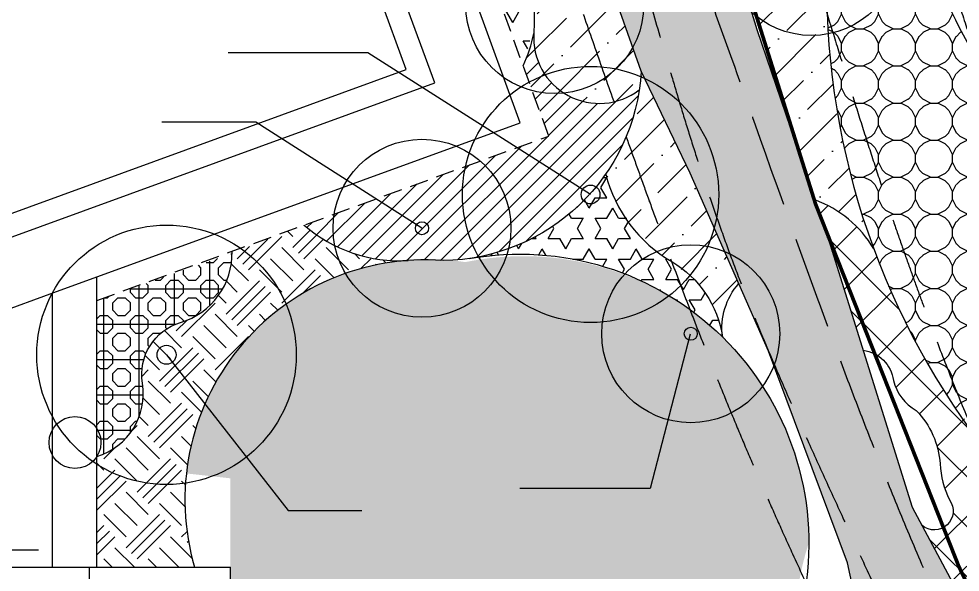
# Model space of a CAD drawing. Extents: x 141531 to 670160, y -200720 to 55914.
# Drawn here: x 523404 to 536102, y -162328 to -154864 of the extents above; entities that cross this region are included whole.
import ezdxf

# ---------------------------------------------------------------- set-up
doc = ezdxf.new("R2010")
doc.units = 0
doc.header["$LTSCALE"] = 1000
doc.header["$MEASUREMENT"] = 0
doc.linetypes.add('DASH', pattern=[0.35, 0.25, -0.1])
doc.linetypes.add('DASHED2', pattern=[0.375, 0.25, -0.125])
for name, color, linetype in [('乔木标注', 10, 'CONTINUOUS'), ('乔木配置', 3, 'CONTINUOUS'), ('填充', 3, 'CONTINUOUS'), ('植物', 3, 'CONTINUOUS'), ('灌木', 86, 'CONTINUOUS'), ('灌木填充', 56, 'CONTINUOUS'), ('设计', 4, 'CONTINUOUS')]:
    doc.layers.add(name, color=color, linetype=linetype)
doc.linetypes.add('ZIGZAG', pattern='A,0.0001,-0.2,[131,ltypeshp.shx,S=0.2,R=0,X=-0.2,Y=0],-0.4,[131,ltypeshp.shx,S=0.2,R=180,X=0.2,Y=0],-0.2', length=0.8001)
pattern_1 = [(45, (0, 0), (168.3798022700467, 617.3926083235043), [793.75, -158.75, 0, -158.75])]

# ---------------------------------------------------------------- blocks, each defined once
blk = doc.blocks.new('zzz')
at = {"layer": '植物', "color": 3}
for radius in [3000, 219.7252399017488]:
    blk.add_circle((0, 0), radius, dxfattribs=at)

msp = doc.modelspace()

# ---------------------------------------------------------------- hatches: boundary and pattern name
at = {"layer": '填充'}
h = msp.add_hatch(dxfattribs=at)
h.set_pattern_fill('水', color=5, scale=150, style=0)
h.set_pattern_definition([(0, (0, 0), (300, 300), [120, -480]), (45, (240, 60), (6.661338147750939e-14, 600.0000000114148), [169.7052, -254.5584, 169.7058, -254.5587372]), (135, (480, 60), (-600.0000000114148, 6.661338147750939e-14), [169.7052, -254.5584, 169.7058, -254.5587372]), (26.56505119999999, (120, 0), (599.9999998658924, 5.083668153105236e-07), [134.16, -1207.4807862]), (26.56505119999999, (420, 300), (599.9999998658924, 5.083668153105236e-07), [134.16, -1207.4807862]), (333.4349488, (480, 60), (599.9999998658924, -5.083672149908125e-07), [134.16, -1207.4807862]), (333.4349488, (180, 360), (599.9999998658924, -5.083672149908125e-07), [134.16, -1207.4807862])])
h.paths.add_polyline_path([(535970.394148762, -182617.2906183894), (535035.2468896974, -181423.925337673), (535197.8213736656, -180702.5503062236), (535681.2432001316, -179575.0629737016), (536941.6957129791, -179255.1000333898), (537779.8191101723, -178870.5955236448), (538527.5164826147, -177764.7962592909), (538977.0395013152, -175550.095389398), (538961.1681775678, -172448.7488415706), (538264.5976362288, -170457.1380557501), (536801.4873167855, -167894.1082056122), (536061.7391950677, -165865.0663646613), (534983.0853331557, -164052.0714780163), (534582.938835593, -162203.6545488865), (533517.0915217715, -159344.6081773698), (532460.1549211774, -156945.7865411597), (531800.195942578, -155568.5036738971), (531203.8316569114, -153889.1226674161), (530543.451136758, -152540.57545619), (529949.427075032, -152142.6814164298), (529564.7196384318, -151635.0920565352), (528925.5666079216, -150088.3514184391), (528136.7392288067, -147318.1934829014), (529486.4311146238, -146720.9171100821), (530414.7582852105, -146740.2486004095), (531324.0517207058, -148366.1242552008), (531642.664824642, -149694.0674539295), (531735.9582140071, -150166.9886874474), (532168.2499883354, -151099.0371071702), (533360.882471159, -155006.007303908), (534325.6065508638, -157838.9432737474), (535455.4480609176, -161451.9800216776), (537331.928308547, -164955.3338521112), (539130.4747522064, -169144.6224607511), (540026.2436811491, -171675.214273151), (540449.3518279988, -173805.2613726265), (540183.3992547997, -176186.28944965), (540035.5060089416, -178443.9690177202), (539041.6624655725, -180747.6522539355), (538183.482332837, -182339.1481327342), (537017.5678169561, -183377.3237103205)])
at = {"layer": '植物'}
h = msp.add_hatch(dxfattribs=at)
h.set_pattern_fill('GRASS', color=8, scale=150, style=0)
h.set_pattern_definition([(90, (0, 0), (-299.3386424999999, 299.3386425), [79.374198, -519.303045]), (45, (0, 0), (-299.3388465244531, 299.3388465244531), [79.374198, -343.954845]), (135, (0, 0), (-299.3388465244531, -299.3388465244531), [79.374198, -343.954845])])
edge = h.paths.add_edge_path()
edge.add_line((529877.7224626108, -176341.4382966139), (529877.7224626108, -177980.2561468896))
edge.add_line((529877.7224626108, -177980.2561468896), (529877.7224626108, -179861.8264880377))
edge.add_arc((528664.0483636793, -184365.5145301236), 4664.355346545197, 74.91795780203441, 141.3925539093199)
edge.add_arc((522838.9667078115, -179625.1567662766), 2846.336936240639, 258.1699049668415, 319.9921740662912, ccw=False)
edge.add_arc((522839.8219525127, -179621.0736560449), 2850.508654431459, 178.3096170879994, 258.1699049668407, ccw=False)
edge.add_line((519990.5537667215, -179536.9880185868), (525277.7224626741, -179541.4382965857))
edge.add_line((525277.7224626741, -179541.4382965857), (525277.7224626745, -175041.4382965859))
edge.add_line((525277.7224626745, -175041.4382965859), (524357.7224626122, -175041.4382965859))
edge.add_line((524357.7224626122, -175041.4382965859), (524357.722462612, -174761.4382965859))
edge.add_line((524357.722462612, -174761.4382965859), (526857.7224626114, -174761.4382965861))
edge.add_line((526857.7224626114, -174761.4382965861), (526857.7224626117, -167861.4382965301))
edge.add_line((526857.7224626117, -167861.4382965301), (526257.7224626114, -167861.4382965301))
edge.add_line((526257.7224626114, -167861.4382965301), (526257.7224626116, -161061.4382965856))
edge.add_line((526257.7224626116, -161061.4382965856), (525664.3066121985, -160995.7976417362))
edge.add_arc((528900.2740445666, -161359.3821866411), 3256.32905963764, 80.71353638193062, 173.5892876465578, ccw=False)
edge.add_arc((530208.8769035366, -161920.7441775264), 3855.38741857956, 2.6147972675971687e-12, 101.71977996737388, ccw=False)
edge.add_arc((537564.4509100957, -163081.2908783881), 3687.570310591164, 161.6561775590451, 248.9458454657486)
edge.add_line((536239.6905895713, -166522.6837488285), (536609.7168895401, -166812.034855111))
edge.add_line((536609.7168895401, -166812.034855111), (536801.4873167855, -167894.1082056122))
edge.add_line((536801.4873167855, -167894.1082056122), (537332.4837742855, -169015.2090889972))
edge.add_line((537332.4837742855, -169015.2090889972), (537274.333060214, -170894.097817163))
edge.add_line((537274.333060214, -170894.097817163), (537573.9600523558, -171570.7287626891))
edge.add_line((537573.9600523558, -171570.7287626891), (538335.5498742068, -172468.861608515))
edge.add_line((538335.5498742068, -172468.861608515), (538534.5015709653, -173213.1559205071))
edge.add_line((538534.5015709653, -173213.1559205071), (537502.1804232171, -174775.2310317635))
edge.add_line((537502.1804232171, -174775.2310317635), (536860.4145328017, -176341.4382966139))
edge.add_line((536860.4145328017, -176341.4382966139), (529877.7224626108, -176341.4382966139))
edge.add_line((529877.7224626108, -176341.4382966139), (529877.7224626108, -179861.8264880377))
edge.add_line((529877.7224626108, -179861.8264880377), (529877.7224626108, -176341.4382966139))
h.paths.add_polyline_path([(525418.1195121993, -178928.4017747609), (525327.7224626744, -178756.8117390911), (525327.7224626744, -178428.4017747609), (525545.9551414195, -178406.0220916133), (525727.7224626744, -178809.68572892)], flags=16)
h.paths.add_polyline_path([(525778.4808638868, -178716.6768823628), (526126.3266978818, -178762.4588171549), (526238.7574552827, -178351.090322403), (526064.6928678451, -178100.8061766446), (525633.491104281, -178359.2950023293)], flags=16)
h.paths.add_polyline_path([(526498.2305120719, -178806.9039977642), (526249.0155473357, -178627.9266109852), (526378.213644905, -178188.3871497301), (526871.3610543751, -178254.8247422171), (526694.1602371631, -178658.4883795239)], flags=16)
h.paths.add_polyline_path([(526887.5761961384, -178502.5370708672), (526715.9850775318, -178923.9839743403), (526986.0093616658, -179171.7448314857), (527327.7224626744, -178928.4017747609), (527289.6744390002, -178530.9440346587)], flags=16)
h.paths.add_polyline_path([(527425.3158500113, -178918.5639686866), (527773.1616840063, -178964.3459034786), (527885.5924414074, -178552.9774087268), (527711.5278539696, -178302.6932629684), (527430.9923192543, -178537.2014129195)], flags=16)
h.paths.add_polyline_path([(528045.2640480757, -178621.9353262922), (527817.1834266549, -178283.6074470565), (527925.2471809088, -178003.4184782581), (528418.3945903789, -178069.8560707451), (528241.1937731669, -178473.5197080519)], flags=16)
h.paths.add_polyline_path([(528301.092430512, -178502.5370708672), (528129.5013119054, -178923.9839743403), (528657.1494770298, -179171.7448314857), (528784.6463121921, -178646.9468876264), (528535.0780574109, -178423.3216851161)], flags=16)
h.paths.add_polyline_path([(528878.9386107197, -178918.5639686866), (529226.7844447148, -178964.3459034786), (529339.2152021157, -178552.9774087268), (529165.150614678, -178302.6932629684), (528884.6150799628, -178537.2014129195)], flags=16)
h.paths.add_polyline_path([(529498.8868087841, -178621.9353262922), (529270.8061873633, -178283.6074470565), (529378.8699416172, -178003.4184782581), (529821.4410542876, -178063.0423527132), (529811.1142145953, -178522.1708913674)], flags=16)
h.paths.add_polyline_path([(521627.8946772941, -179707.0122689554), (521783.8749720569, -179601.8595909104), (522246.4115253283, -179586.9954017885), (522179.9739328412, -180080.1428112585), (521776.3102955344, -179902.9419940465)], flags=16)
h.paths.add_polyline_path([(521747.2929327191, -179962.8406513916), (521325.8460292461, -179791.2495327851), (521078.0851721006, -180061.273816919), (521431.0256463295, -180466.4837852439), (521728.5194314794, -180228.5780218568)], flags=16)
h.paths.add_polyline_path([(521331.2660348999, -180500.5803052646), (521285.4841001078, -180848.4261392596), (521696.8525948597, -180960.8568966606), (521947.136740618, -180786.7923092229), (521712.6285906668, -180506.2567745076)], flags=16)
h.paths.add_polyline_path([(521627.8946772941, -181120.5285033289), (521966.2225565299, -180892.4478819082), (522246.4115253283, -181000.5116361621), (522179.9739328412, -181493.6590456321), (521776.3102955344, -181316.4582284201)], flags=16)
h.paths.add_polyline_path([(521747.2929327191, -181376.3568857652), (521325.8460292461, -181204.7657671586), (521078.0851721006, -181732.4139322831), (521602.8831159599, -181859.9107674454), (521826.5083184703, -181610.3425126642)], flags=16)
h.paths.add_polyline_path([(521331.2660348999, -181954.203065973), (521285.4841001078, -182302.048899968), (521696.8525948597, -182414.479657369), (521947.136740618, -182240.4150699313), (521712.6285906668, -181959.879535216)], flags=16)
at = {"layer": '灌木填充', "ltscale": 0.3}
h = msp.add_hatch(dxfattribs=at)
h.set_pattern_fill('CIRC', color=56, scale=500, style=0, pattern_type=2)
h.set_pattern_definition([(0, (200, 0), (500, 500), [100, -400]), (90, (0, 200), (-499.9999999999999, 500), [100, -400]), (45, (400, 50), (-0.000392444263530578, 500.0003924537759), [70.7106781, -636.3961029999999]), (45, (50, 400), (-0.000392444263530578, 500.0003924537759), [70.7106781, -636.3961029999999]), (135, (100, 50), (-500.0003924537759, -0.000392444263530578), [70.7106781, -636.3961029999999]), (135, (450, 400), (-500.0003924537759, -0.000392444263530578), [70.7106781, -636.3961029999999]), (63.43494880000001, (0, 300), (2.000322407713639e-07, 500.0000000000471), [111.80339885, -1006.23059]), (63.43494880000001, (450, 100), (2.000322407713639e-07, 500.0000000000471), [111.80339885, -1006.23094]), (153.4349488, (200, 0), (-500.000000000047, 2.000322962825152e-07), [111.80339885, -1006.23094]), (153.4349488, (400, 450), (-500.000000000047, 2.000322962825152e-07), [111.80339885, -1006.23094]), (206.5650512, (200, 0), (-500.000000000047, -2.000321575046371e-07), [111.80339885, -1006.23059]), (206.5650512, (400, 50), (-500.000000000047, -2.000321575046371e-07), [111.80339885, -1006.23059]), (296.5650512, (0, 200), (2.000323517936664e-07, -500.000000000047), [111.80339885, -1006.23059]), (296.5650512, (450, 400), (2.000323517936664e-07, -500.000000000047), [111.80339885, -1006.23059])])
edge = h.paths.add_edge_path()
edge.add_arc((536280.6162720798, -160322.9740748892), 2274.316933943539, 299.1448914507703, 359.9999999999956)
edge.add_arc((528509.68546743, -160712.018017663), 10052.77858699384, 2.217908574128428, 11.45540337120995)
edge.add_arc((532683.621112055, -160153.06434746), 5857.729183598443, 14.20641312316929, 47.21428912817488)
edge.add_arc((540458.9627139106, -152735.6228289102), 4913.009867899123, 188.1292126385218, 219.4003163269219, ccw=False)
edge.add_arc((531734.4676949752, -153102.7949350672), 3874.722739423561, 355.1506070437885, 394.70635131672)
edge.add_arc((538852.0798071284, -147598.4158374401), 5132.357211920011, 204.3632012788502, 219.9884889008677, ccw=False)
edge.add_arc((520587.7378751798, -152318.7501545428), 13836.11168713735, -7.515819926631707, 10.844303343693412, ccw=False)
edge.add_arc((544526.8691012872, -154417.3630966426), 10225.96892052553, 178.3813648839615, 196.2796979774161)
edge.add_arc((544526.8691012928, -154417.363096641), 10225.96892053135, 196.279697977416, 212.9333869930436)
edge.add_arc((545884.1832659327, -153538.1548210133), 11843.16060164536, 212.9333869930437, 219.6281428170027)
edge.add_arc((534313.638388483, -163119.7186799124), 3179.617927749272, 14.765652011494694, 39.62814281700338, ccw=False)
h = msp.add_hatch(dxfattribs=at)
h.set_pattern_fill('TRIANG', color=56, scale=200, style=0)
h.set_pattern_definition([(59.99999999999999, (0, 0), (-285.749897581405, 494.9334591314033), [285.75, -285.75]), (120, (0, 0), (-571.499897581405, 5.913140346258672e-05), [285.75, -285.75]), (0, (-142.875, 247.467), (285.75, 494.9333999999999), [285.75, -285.75])])
edge = h.paths.add_edge_path()
edge.add_arc((527883.6896104533, -154709.3781701836), 2453.519810716587, 341.2608132876426, 403.8226557525565)
edge.add_arc((531672.2699753642, -152334.1099118927), 2128.714619008029, 163.3650227139368, 198.5264009046184, ccw=False)
edge.add_line((529632.6463374725, -151724.7156676371), (528927.3651149411, -151981.4170394254))
edge.add_line((528927.3651149411, -151981.4170394254), (530207.1502426062, -155497.5977794389))
h = msp.add_hatch(dxfattribs=at)
h.set_pattern_fill('ANSI36', color=56, scale=200, style=0)
h.set_pattern_definition(pattern_1)
edge = h.paths.add_edge_path()
edge.add_arc((529089.0770718363, -155410.0585963434), 2715.744902212411, 351.25028995309776, 356.655285114434, ccw=False)
edge.add_arc((531235.4194933237, -155118.7310663217), 886.2645993406359, 176.2021320894183, 307.3594596375043, ccw=False)
edge.add_arc((527538.895263202, -154873.3463593413), 2818.39530924703, 356.2021320894241, 401.3733649062597)
edge.add_arc((531672.269975365, -152334.1099118927), 2128.714619008802, 164.6003195713569, 198.5264009046114, ccw=False)
edge.add_line((529619.9828413209, -151768.8281692025), (529949.427075032, -152142.6814164298))
edge.add_line((529949.427075032, -152142.6814164298), (530543.451136758, -152540.57545619))
edge.add_line((530543.451136758, -152540.57545619), (531203.8316569114, -153889.1226674161))
edge.add_line((531203.8316569114, -153889.1226674161), (531800.195942578, -155568.5036738971))
h = msp.add_hatch(dxfattribs=at)
h.set_pattern_fill('ANSI36', color=56, scale=200, style=0)
h.set_pattern_definition(pattern_1)
edge = h.paths.add_edge_path()
edge.add_arc((533620.1652048602, -158741.287929896), 1527.423897600448, 30.468618906299014, 69.92994430052772, ccw=False)
edge.add_arc((543947.3704837945, -154565.3120279325), 9631.347745309497, 174.3700814722134, 200.6811230452435, ccw=False)
edge.add_arc((524948.3672062439, -152692.4267375746), 9459.745069173807, 354.3700814722135, 355.8341243779781)
edge.add_arc((534081.3927431706, -153508.5057772489), 328.0999711543626, 23.12992803272516, 152.3364462190425)
edge.add_arc((534081.392743171, -153508.5057772491), 328.0999711548209, 152.3364462190483, 171.5094783059281)
edge.add_arc((533446.1485074747, -153104.3037724114), 472.3602461717949, 263.9576656771473, 311.1357773516678, ccw=False)
edge.add_arc((533479.1054427045, -153989.86241451), 423.962625799392, 101.245605823141, 179.9999999999843)
edge.add_line((533055.1428169052, -153989.8624145098), (534144.3295103237, -157306.6187890002))
at = {"layer": '灌木填充'}
h = msp.add_hatch(dxfattribs=at)
h.set_pattern_fill('ANSI31', color=56, scale=100, style=0)
h.set_pattern_definition([(45, (0, 0), (-112.2532015133644, 112.2532015133644), [])])
edge = h.paths.add_edge_path()
edge.add_arc((528539.8918371028, -156163.5785749548), 1963.800909014484, 229.0169394506244, 269.9999999999898)
edge.add_arc((528845.7947477403, -162250.1740005951), 4134.127624669774, 86.11372664462459, 94.24345369834299, ccw=False)
edge.add_arc((529089.0770718559, -155410.0585963451), 2715.744902193222, 270.7788096211623, 302.7210545713422)
edge.add_arc((529089.0770718564, -155410.058596346), 2715.744902192236, 302.7210545713435, 351.2502899530863)
edge.add_arc((531235.4194933238, -155118.7310663216), 886.2645993406809, 180.0000000000019, 307.3594596374926, ccw=False)
edge.add_arc((527414.1628189641, -154234.700189101), 3065.238827938884, 335.6690725266927, 343.2374970896106, ccw=False)
edge.add_line((530207.1502426062, -155497.5977794389), (530551.960795738, -156444.9569881584))
edge.add_line((530551.960795738, -156444.9569881584), (527251.9607573755, -157646.0587751998))
at = {"layer": '灌木填充', "ltscale": 0.3}
h = msp.add_hatch(dxfattribs=at)
h.set_pattern_fill('ANSI36', color=56, scale=200, style=0)
h.set_pattern_definition(pattern_1)
edge = h.paths.add_edge_path()
edge.add_arc((533802.8213343939, -159040.1461700845), 914.9729157127897, 138.6094565155428, 187.2366163059816)
edge.add_arc((531492.8708454458, -159360.9697159567), 1417.253457013991, 8.339942328877207, 47.63093635020716)
edge.add_arc((534774.3032233681, -154614.2895981879), 4370.216762044337, 227.229532912498, 237.8378678284189, ccw=False)
edge.add_arc((533185.2025908715, -156479.0370068714), 1924.830155984115, 194.3943475316245, 224.2588569530512, ccw=False)
edge.add_arc((529089.0770718559, -155410.0585963457), 2715.744902192763, 325.2624660423326, 356.6552851144589)
edge.add_line((531800.195942578, -155568.5036738971), (532327.2894487345, -156668.5066725916))
edge.add_line((532327.2894487345, -156668.5066725916), (533116.3901640109, -158435.1770098668))
at = {"layer": '灌木填充'}
h = msp.add_hatch(dxfattribs=at)
h.set_pattern_fill('STARS', color=56, scale=200, style=0)
h.set_pattern_definition([(0, (0, 0), (0, 274.963), [158.75, -158.75]), (59.99999999999999, (0, 0), (-238.1249431007806, 137.4815), [158.75, -158.75]), (120, (79.375, 137.4815), (-238.1249431007806, -137.4814999999999), [158.75, -158.75])])
edge = h.paths.add_edge_path()
edge.add_arc((530162.2317424985, -161936.2024538164), 3898.925036163189, 45.49768611605879, 98.55801808520118, ccw=False)
edge.add_arc((531492.8708454447, -159360.9697159573), 1417.253457015116, 8.33994232889551, 50.10576510274127)
edge.add_arc((533452.2868910673, -156308.7133620513), 2228.05350606133, 196.9302508683336, 241.8711629164033, ccw=False)
edge.add_arc((529089.0770718565, -155410.0585963461), 2715.744902192036, 280.45810266393323, 325.26246604233324, ccw=False)
at = {"layer": '灌木填充', "ltscale": 0.3}
h = msp.add_hatch(dxfattribs=at)
h.set_pattern_fill('ANSI37', color=56, scale=300, style=0)
h.set_pattern_definition([(45, (0, 0), (-336.7596045400932, 336.7596045400933), []), (135, (0, 0), (-336.7596045400933, -336.7596045400932), [])])
edge = h.paths.add_edge_path()
edge.add_arc((532755.8699112827, -162849.2222798115), 4579.978123545878, 340.1998334340936, 371.1537397091965)
edge.add_arc((530358.0590066451, -165203.8370265452), 7615.187796396312, 25.18492408051026, 39.20071025515184)
edge.add_arc((543341.624239016, -154953.2930639732), 8928.85771216413, 199.7246342228256, 217.5154082453843, ccw=False)
edge.add_arc((533620.1652048604, -158741.2879298957), 1527.423897600069, 30.46861890629019, 69.92994430053143)
edge.add_line((534144.3295103237, -157306.6187890002), (534792.8529926141, -159333.1161726552))
edge.add_arc((534726.2275857538, -159810.2758200361), 481.7886195500876, 8.203052451772294, 82.05122906633409, ccw=False)
edge.add_arc((535811.3815878374, -159600.4831609017), 624.4338759357016, 193.0549258349988, 241.1373427930514)
edge.add_arc((534709.6005432075, -160934.7211737639), 1122.733093072931, 3.5036324645524246, 44.531326144793184, ccw=False)
edge.add_arc((537074.7650313005, -160792.6578003002), 1246.695493551474, 183.3776308696856, 209.3872290504964)
edge.add_arc((535750.7694490335, -161501.3606259259), 256.7256822162597, -129.22681324909092, 22.18457490021848, ccw=False)
edge.add_line((535588.4182092444, -161700.2328231992), (537065.0787397928, -164400.6470715591))
h = msp.add_hatch(dxfattribs=at)
h.set_pattern_fill('ROCK', color=56, scale=1500, style=0, pattern_type=2)
h.set_pattern_definition([(45, (0, 150), (149.9999999604274, 750.0000000142684), [636.39610305, -636.39610305]), (45, (75, 75), (149.9999999604274, 750.0000000142684), [636.39610305, -636.39610305]), (45, (150, 0), (149.9999999604274, 750.0000000142684), [636.39610305, -636.39610305]), (315, (300, 0), (750.0000000142686, 149.9999999604271), [424.26406875, -424.26406875]), (315, (450, 150), (750.0000000142686, 149.9999999604271), [424.26406875, -424.26406875]), (315, (600, 300), (750.0000000142686, 149.9999999604271), [424.26406875, -424.26406875])])
edge = h.paths.add_edge_path()
edge.add_arc((528880.007549263, -161351.5021871435), 3235.314241346721, 151.5470616411899, 196.3348962119904, ccw=False)
edge.add_arc((528895.7187821817, -161361.9932985433), 3254.12651018335, 96.27763846551858, 151.5164522330698, ccw=False)
edge.add_arc((528539.8918371028, -156163.5785749548), 1963.800909014419, 229.0169394506244, 269.9999999999898, ccw=False)
edge.add_line((527251.9607573755, -157646.0587751998), (526280.0461994004, -158026.8295995658))
edge.add_arc((525305.7514779236, -158026.8295995659), 974.2947214768501, -73.33118599567558, 1.7053025658242404e-12, ccw=False)
edge.add_arc((525795.7912806764, -159663.4532844206), 734.1186050075879, 106.6688140043227, 189.1641418633502)
edge.add_arc((524198.5832791335, -159921.1188133746), 883.7395238169377, -72.94855279652887, 9.164141863346174, ccw=False)
edge.add_line((524457.722462612, -160766.0107766115), (524457.722462612, -162261.4382965857))
edge.add_line((524457.722462612, -162261.4382965857), (525775.2894433805, -162261.4382965857))
h = msp.add_hatch(dxfattribs=at)
h.set_pattern_fill('DECOTILE', color=56, scale=700, style=0, pattern_type=2)
h.set_pattern_definition([(0, (0, 0), (0, 476.0000000000001), [476.0000000000001, 0]), (90, (0, 0), (-476.0000000000001, 2.914659381970701e-14), [476.0000000000001, 0]), (0, (189, 119), (0, 476.0000000000001), [98.00000000000001, -140, 98.00000000000001, -140]), (0, (189, 357), (0, 476.0000000000001), [98.00000000000001, -140, 98.00000000000001, -140]), (90, (119, 189), (-476.0000000000001, 2.914659381970701e-14), [98.00000000000001, -140, 98.00000000000001, -140]), (90, (357, 189), (-476.0000000000001, 2.914659381970701e-14), [98.00000000000001, -140, 98.00000000000001, -140]), (45, (287, 119), (-237.9999999966082, 237.9999999966083), [98.99494933999999, -237.5878785]), (45, (119, 287), (-237.9999999966082, 237.9999999966083), [98.99494933999999, -237.5878785]), (135, (189, 119), (-237.9999999966083, -237.9999999966082), [98.99494933999999, -237.5878785]), (135, (357, 287), (-237.9999999966083, -237.9999999966082), [98.99494933999999, -237.5878785])])
edge = h.paths.add_edge_path()
edge.add_arc((524198.5832791333, -159921.1188133744), 883.7395238171699, 287.0514472034822, 359.999999999983)
edge.add_arc((526354.8043096632, -159707.8200982417), 1290.234678964764, 169.9002263130699, 189.5156946508008, ccw=False)
edge.add_arc((525795.7912806766, -159663.4532844209), 734.1186050079285, 106.66881400433289, 165.6544219843572, ccw=False)
edge.add_arc((525305.7514779236, -158026.8295995658), 974.2947214768699, 286.6688140043239, 360)
edge.add_line((526280.0461994004, -158026.8295995658), (524457.7224626119, -158663.0783419405))
edge.add_line((524457.7224626119, -158663.0783419405), (524457.722462612, -160766.0107766115))

# ---------------------------------------------------------------- linework, layer by layer
at = {"layer": '乔木标注', "ltscale": 0.3}
for points in [[(531116.5557730303, -157233.1856844923), (528113.3574732334, -155322.4491742641), (526227.9477662519, -155322.449174264)], [(528842.567945313, -157688.4639231924), (526600.0306011701, -156258.1451437351), (525331.7253525942, -156258.1451437351)], [(532459.9325316033, -159116.1467303521), (531921.8846753064, -161199.2389979736), (530163.622240368, -161199.2389979736)], [(525396.5583020217, -159395.4440024344), (527039.4755043798, -161494.7939615876), (528032.0624125422, -161494.7939615877)], [(520866.9590702414, -160481.2296094822), (521952.5329178456, -162024.1309213896), (523669.8071106827, -162024.1309213896)]]:
    msp.add_lwpolyline(points, dxfattribs=at)
at = {"layer": '填充', "color": 8}
msp.add_line((523857.7224626119, -162261.4382965857), (523857.7224626116, -158562.2071507574), dxfattribs=at)
at = {"layer": '灌木', "linetype": 'ZIGZAG', "ltscale": 0.2}
for points in [[(528072.0898629861, -143254.0281612276, -0.1301618880946709), (531952.2722155808, -145366.2584606962, -0.1361327115232853), (534077.202754774, -149241.0360870679, -0.08910796867135787), (534304.9805384937, -154128.5126623596, 0.1712651776522167), (536387.5499694817, -160607.8335500237, -0.151072531711303), (537672.2729231075, -163512.7746263738, 0.1564199447070713), (539429.3989743607, -167629.0642166422, -0.2555338894737395), (540743.1818236238, -172408.3767934159, 0.1384655397589049), (540932.4728303079, -176334.0250397418, -0.2840920120859218), (540029.8247081336, -180150.7793555945, 0.2059252253911618), (539159.5376660951, -181965.0928492205, -0.3463827602962132), (536647.6712925056, -184924.6833089124, -0.4031980414810288)], [(534176.7652000193, -149715.6130118431, 0.0679967490390866), (534804.381194546, -150746.2359758913, -0.1839881431584428), (535554.0142591975, -153016.9529173849, 0.1877255692319309), (537034.4748331322, -156258.4836999178, -0.1857951770885022), (538513.5563449224, -159891.1220781175, -0.3239600461047631), (537388.2537294856, -162309.341809971, -2.763629608368659)], [(529632.6463374725, -151724.7156676371, 0.154635625518922), (529653.8709974426, -153010.4910877866, -0.199689188683701), (530351.1011897279, -155060.0277617316, 0.6441925302015232), (531773.2168960898, -155823.173323446, 1.577705194250015)], [(530207.1502426062, -155497.5977794389, 0.06830441594378292), (530351.1011897279, -155060.0277617316, -3.674123353330225)], [(531800.195942578, -155568.5036738971, -0.3932879997066398), (529125.9904910681, -158125.5526164583, 0.5244293246613553), (525775.2894433805, -162261.4382965857)], [(531320.7972984689, -156957.5388721206, 0.199743927935901), (532210.5258458449, -158138.8491565109, -0.2273674302484936), (532895.1367256823, -159155.4027863629, 1.716510906122018)], [(534936.6625720147, -157966.7826392517, 0.1739044917395597), (534144.3295103237, -157306.6187890001, -20.27254436671963)], [(527251.9607573755, -157646.0587751998, 0.196177545511939), (528656.8266662923, -158123.8949412508, 0.4789194922287492)], [(524457.722462612, -160766.0107766115, 0.3744452436717671), (525071.0428684955, -159780.3714834297, -0.3763500752047382), (525585.2173341857, -158960.1832514478, 0.3390289626813959), (526279.6751150603, -157999.9418082069, -3.348347492972058)], [(529477.2707359168, -158097.9157452598, -0.5163652195494954), (534011.8381615467, -162554.3827317633, 0.295336583361104), (535526.1829619544, -166262.9549972191, -0.1814832945152889), (536325.5078147303, -167280.5311952987, -0.09090823483728235)], [(532895.1367256823, -159155.4027863629, -0.2154183701421343), (533116.3901640109, -158435.1770098668, -11.23845653903038)], [(534792.8529926141, -159333.1161726552, -0.3338588636950932), (535203.0868481086, -159741.5334180244, 0.212932449604633), (535509.9600547063, -160147.3494377748, -0.1809542479304206), (535830.2351650833, -160866.1089114901, 0.09939276151390236), (535958.8552871235, -161350.9998601131, -0.877581173585048), (535588.4182092441, -161700.2328231988, -2.004390100225894)]]:
    msp.add_lwpolyline(points, format="xyb", dxfattribs=at)
at = {"layer": '设计'}
for p, q in [((529013.9054788041, -155727.7500152061), (527098.5926761804, -150465.471338805)), ((528629.3916495705, -155548.4482719681), (526919.2909329423, -150849.9851680386)), ((530167.4469665044, -156265.6552449203), (528640.3141362676, -152069.8922773367)), ((518292.7728209255, -159310.6698485505), (528629.3916495705, -155548.4482719681)), ((518113.4710776875, -159695.1836777838), (529013.9054788041, -155727.7500152061)), ((523877.7224626745, -158554.9277460491), (530167.4469665044, -156265.6552449203)), ((524457.722462612, -162261.4382965857), (524457.7224626119, -158343.8250101976)), ((517575.5658479732, -160848.7251654843), (523877.7224626745, -158554.9277460491)), ((521377.7224626745, -162261.4382965856), (526257.7224626116, -162261.4382965857)), ((524357.722462612, -167861.43829653), (524357.7224626119, -162261.4382965856)), ((526257.7224626115, -168061.43829653), (526257.7224626115, -162261.4382965857))]:
    msp.add_line(p, q, dxfattribs=at)
at = {"layer": '设计', "color": 144, "linetype": 'DASHED2'}
for p, q in [((530551.960795738, -156444.9569881584), (528927.3651149413, -151981.4170394253)), ((524457.7224626119, -158663.0783419405), (530551.960795738, -156444.9569881584))]:
    msp.add_line(p, q, dxfattribs=at)
at = {"layer": '设计', "color": 6, "linetype": 'DASHED2', "const_width": 50}
msp.add_lwpolyline([(527686.4590203655, -142767.4923980049, -0.1105493476739769), (532575.1741525329, -152355.1354801531, 0.05358824319350464), (538359.2691849689, -166987.6133343258, -0.3244788139438159), (536634.2951031105, -184941.5608312406, 0.4630806612930211)], format="xyb", dxfattribs=at)
at = {"layer": '设计'}
for points in [[(536801.4873167855, -167894.1082056122), (536061.7391950677, -165865.0663646613), (534983.0853331557, -164052.0714780163), (534582.938835593, -162203.6545488865), (533517.0915217715, -159344.6081773698), (532460.1549211774, -156945.7865411597), (531800.195942578, -155568.5036738971), (531203.8316569114, -153889.1226674161), (530543.451136758, -152540.57545619), (529949.427075032, -152142.6814164298), (529564.7196384318, -151635.0920565352), (528925.5666079216, -150088.3514184391), (528136.7392288067, -147318.1934829014), (529486.4311146238, -146720.9171100821), (530414.7582852105, -146740.2486004095), (531324.0517207058, -148366.1242552008), (531642.664824642, -149694.0674539295)], [(531642.664824642, -149694.0674539295), (531735.9582140071, -150166.9886874474), (532168.2499883354, -151099.0371071702), (533360.882471159, -155006.007303908), (534325.6065508638, -157838.9432737474), (535455.4480609176, -161451.9800216776), (537331.928308547, -164955.3338521112), (539130.4747522064, -169144.6224607511), (540026.2436811491, -171675.214273151), (540449.3518279988, -173805.2613726265), (540183.3992547997, -176186.28944965), (540035.5060089416, -178443.9690177202), (539041.6624655725, -180747.6522539355), (538183.482332837, -182339.1481327342), (537017.5678169561, -183377.3237103205), (535970.394148762, -182617.2906183894)]]:
    msp.add_lwpolyline(points, dxfattribs=at)
at = {"layer": '设计', "color": 6}
msp.add_circle((524161.69395308, -160579.2833775928), 350, dxfattribs=at)
at = {"layer": '设计', "color": 8, "linetype": 'DASH', "ltscale": 5}
for points, knots in [([(518532.0985673066, -138382.6029349821), (519922.599560215, -139647.978719704), (522218.1770400984, -142098.365490504), (526534.5132396674, -145494.3985947003), (530191.9034101074, -151288.3730970176), (532429.553163984, -160240.9229980279), (538355.3232171569, -170627.9127124892), (537545.0430834978, -181631.335045856), (531481.6816712706, -186128.7862177588), (530388.279810565, -188465.4438708251), (529742.4880977932, -189633.0498993053)], [10519.24050066511, 10519.24050066511, 10519.24050066511, 10519.24050066511, 15233.80568850645, 23786.57388235932, 31408.33982812096, 43717.15988067852, 52424.81217799199, 56635.29981636337, 64899.0250284684, 66029.95021911681, 66029.95021911681, 66029.95021911681, 66029.95021911681]), ([(520741.9309672173, -138382.6029349821), (522040.5792941715, -139566.3135203691), (523977.3330862297, -141838.7152524501), (527923.1538980172, -145663.1157231542), (531489.1318862688, -152124.6660624085), (532622.5092055234, -158265.48858724), (537574.055582434, -167353.6554837982), (539871.4247022787, -177652.3898133918), (535294.805938535, -184066.9044850304), (532265.205495831, -187188.2408206737), (531418.1139923335, -189633.0498993053)], [7299.777214802035, 7299.777214802035, 7299.777214802035, 7299.777214802035, 8891.864011155534, 16830.19716021979, 25537.71642533509, 34523.96493365274, 44911.69566198457, 53674.55198598227, 61929.54256165469, 65567.3112476816, 65567.3112476816, 65567.3112476816, 65567.3112476816]), ([(522617.7960612911, -138382.6029349821), (524516.070594295, -140411.9073998092), (527298.3702504529, -143179.1085718166), (532032.2469743484, -151337.3488304121), (534393.508380469, -160423.6135213705), (539203.68885879, -169585.045061258), (540415.091463364, -178419.7159307896), (534849.0009965751, -185227.3559719514), (533252.479613971, -187950.814123259), (532921.3785433895, -189633.0498993053)], [6603.022432936101, 6603.022432936101, 6603.022432936101, 6603.022432936101, 10081.75551918607, 20489.86870810644, 37401.79881784219, 47592.05071683239, 55994.31395447532, 61853.85173608582, 64036.75357245794, 64036.75357245794, 64036.75357245794, 64036.75357245794]), ([(526922.1599893713, -138382.602934982), (527868.5364887255, -139805.8845924896), (530225.7258420554, -143682.3705053457), (532771.9683699617, -149283.3421333247), (535008.1123830032, -157494.6809615412), (537474.4296398995, -163335.7756549157), (541028.5625442652, -170064.5983536079), (540906.6399590296, -176433.1967605294), (538566.2771193497, -181867.0477538064), (536007.5422652159, -185233.5708837048), (534590.5645399009, -188140.1086985779), (534488.8571951971, -189633.0498993053)], [3100.75032572754, 3100.75032572754, 3100.75032572754, 3100.75032572754, 5314.493446568993, 14585.58639766378, 24439.82866514662, 32005.71477752097, 43887.08884771173, 48662.86300011578, 56015.55128716317, 64059.48759696138, 65815.96327827525, 65815.96327827525, 65815.96327827525, 65815.96327827525]), ([(528794.0364783856, -138382.6029349821), (531156.5948890002, -142667.0580175135), (534184.9737004967, -148078.681877634), (536284.0341408441, -156025.8017465166), (538929.934453471, -161677.3820579358), (541321.5716476192, -164978.6622659918), (544624.308633223, -167710.7559797423), (550573.4878742978, -166735.5077808378), (556460.515972734, -163608.6345003552)], [2760.093897634139, 2760.093897634139, 2760.093897634139, 2760.093897634139, 6767.542977684334, 17030.91031571323, 27947.13271640611, 35503.99848761188, 46877.72533300912, 51800.76220729488, 51800.76220729488, 51800.76220729488, 51800.76220729488]), ([(530982.2803429207, -138382.6029349821), (533696.55030044, -143433.264705813), (536780.7957435108, -152883.459714857), (543759.7869284222, -163880.7226950661), (551196.1788433945, -163389.2770948402), (554822.1884809583, -159764.8672413625), (556481.5486816284, -155710.4428631433)], [2594.956661399311, 2594.956661399311, 2594.956661399311, 2594.956661399311, 8885.64156858602, 24045.81597667064, 30917.96872119229, 31623.03290980974, 31623.03290980974, 31623.03290980974, 31623.03290980974]), ([(534994.8261162487, -138382.6029349821), (535865.773816235, -144357.9329696259), (539088.9783959042, -151816.5567135928), (545419.1471290922, -158290.5308697776), (553590.1783498436, -158471.4833716946), (556543.0060135077, -149014.4989737126)], [1801.184695470122, 1801.184695470122, 1801.184695470122, 1801.184695470122, 6565.338506352858, 17943.89577168684, 24521.00191831431, 24521.00191831431, 24521.00191831431, 24521.00191831431])]:
    msp.add_open_spline(points, degree=3, knots=knots, dxfattribs=at)

# ---------------------------------------------------------------- block references
at = {"layer": '乔木配置'}
for p, xscale, yscale, zscale in [((534096.0057611831, -153888.3269700101), 0.3999999999941792, 0.3999999999941792, 0.4), ((530633.0236809282, -154672.4174144009), 0.3999999999941792, 0.3999999999941792, 0.4), ((531116.5557730303, -157233.1856844923), 0.5760000000009313, 0.5759999999900174, 0.5759999999999998), ((528842.567945313, -157688.4639231924), 0.3999999999941792, 0.3999999999941792, 0.4), ((525396.5583020217, -159395.4440024344), 0.5833333333139308, 0.5833333333284827, 0.5833333333333333), ((532468.0463758097, -159111.4791617612), 0.3999999999941792, 0.3999999999941792, 0.4)]:
    msp.add_blockref('zzz', p, dxfattribs=dict(at, xscale=xscale, yscale=yscale, zscale=zscale))

doc.saveas('drawing.dxf')
